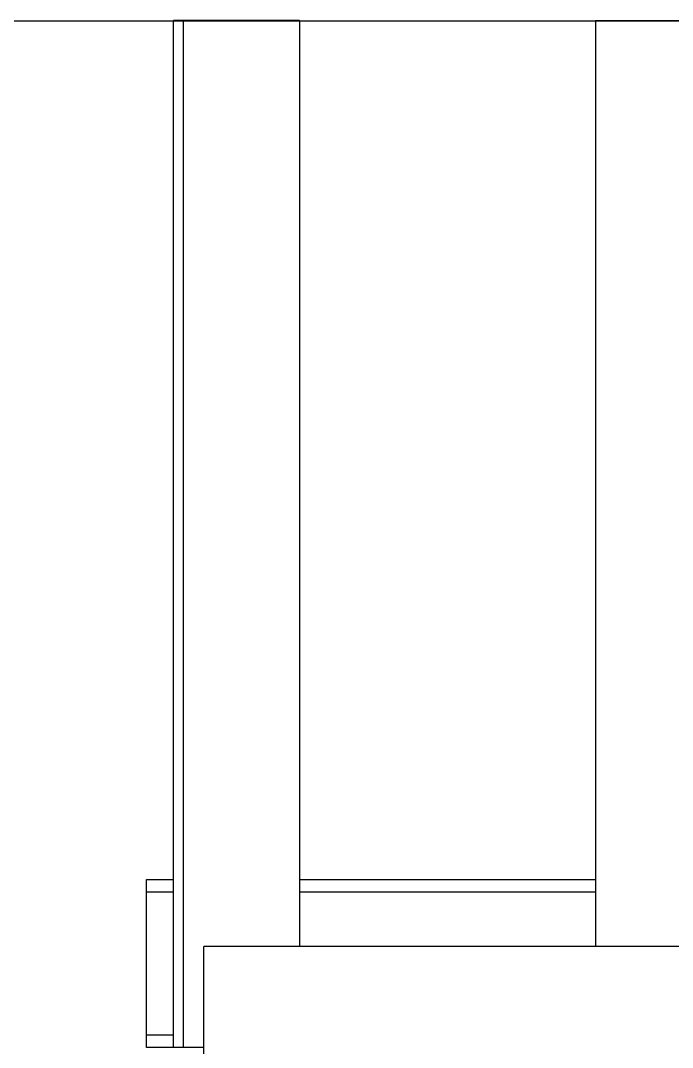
# Model space of a CAD drawing. Header units: millimetres. Extents: x -47382 to 204618, y -51045 to 127155.
# Drawn here: x 137246 to 137634, y 28061 to 28672 of the extents above; entities that cross this region are included whole.
import ezdxf

# ---------------------------------------------------------------- set-up
doc = ezdxf.new("R2010")
doc.units = ezdxf.units.MM
doc.header["$LTSCALE"] = 300
doc.header["$MEASUREMENT"] = 0
doc.layers.get('0').update_dxf_attribs({"linetype": 'CONTINUOUS'})
doc.layers.add('A-DETL-PEN8', color=8, linetype='CONTINUOUS')
doc.layers.add('A-ST-CONC', color=2, linetype='CONTINUOUS')

# ---------------------------------------------------------------- blocks, each defined once
blk = doc.blocks.new('G$C69974227')
at = {"layer": 'A-DETL-PEN8'}
for p, q in [((2407.27, 3689.44, 51500), (2407.27, 4300.43, 51500)), ((2482.27, 4300.43, 51500), (2407.27, 4300.43, 51500)), ((2413.27, 3689.44, 51500), (2413.27, 4300.43, 51500)), ((2482.27, 4300.43, 51500), (2482.27, 3749.44, 51500)), ((2658.27, 4300.43, 51500), (2658.27, 3749.44, 51500)), ((2658.27, 4300.43, 51500), (2733.27, 4300.43, 51500)), ((2391.27, 3789.44, 51500), (2407.27, 3789.44, 51500)), ((2391.27, 3689.44, 51500), (2391.27, 3789.44, 51500)), ((2482.27, 3789.44, 51500), (2658.27, 3789.44, 51500)), ((2391.27, 3781.94, 51500), (2407.27, 3781.94, 51500)), ((2482.27, 3781.94, 51500), (2658.27, 3781.94, 51500)), ((2715.27, 3749.44, 51500), (2425.27, 3749.44, 51500)), ((2425.27, 3674.44, 51500), (2425.27, 3749.44, 51500)), ((2391.27, 3696.94, 51500), (2407.27, 3696.94, 51500)), ((2425.27, 3689.44, 51500), (2391.27, 3689.44, 51500)), ((2407.27, 3689.44, 51500), (2391.27, 3689.44, 51500)), ((2425.27, 3689.44, 51500), (2407.27, 3689.44, 51500))]:
    blk.add_line(p, q, dxfattribs=at)

msp = doc.modelspace()

# ---------------------------------------------------------------- linework, layer by layer
at = {"layer": 'A-ST-CONC'}
msp.add_line((141450, 28671.45), (135700, 28671.45), dxfattribs=at)

# ---------------------------------------------------------------- block references
msp.add_blockref('G$C69974227', (134930.17, 24371.45, -103000))

doc.saveas('drawing.dxf')
